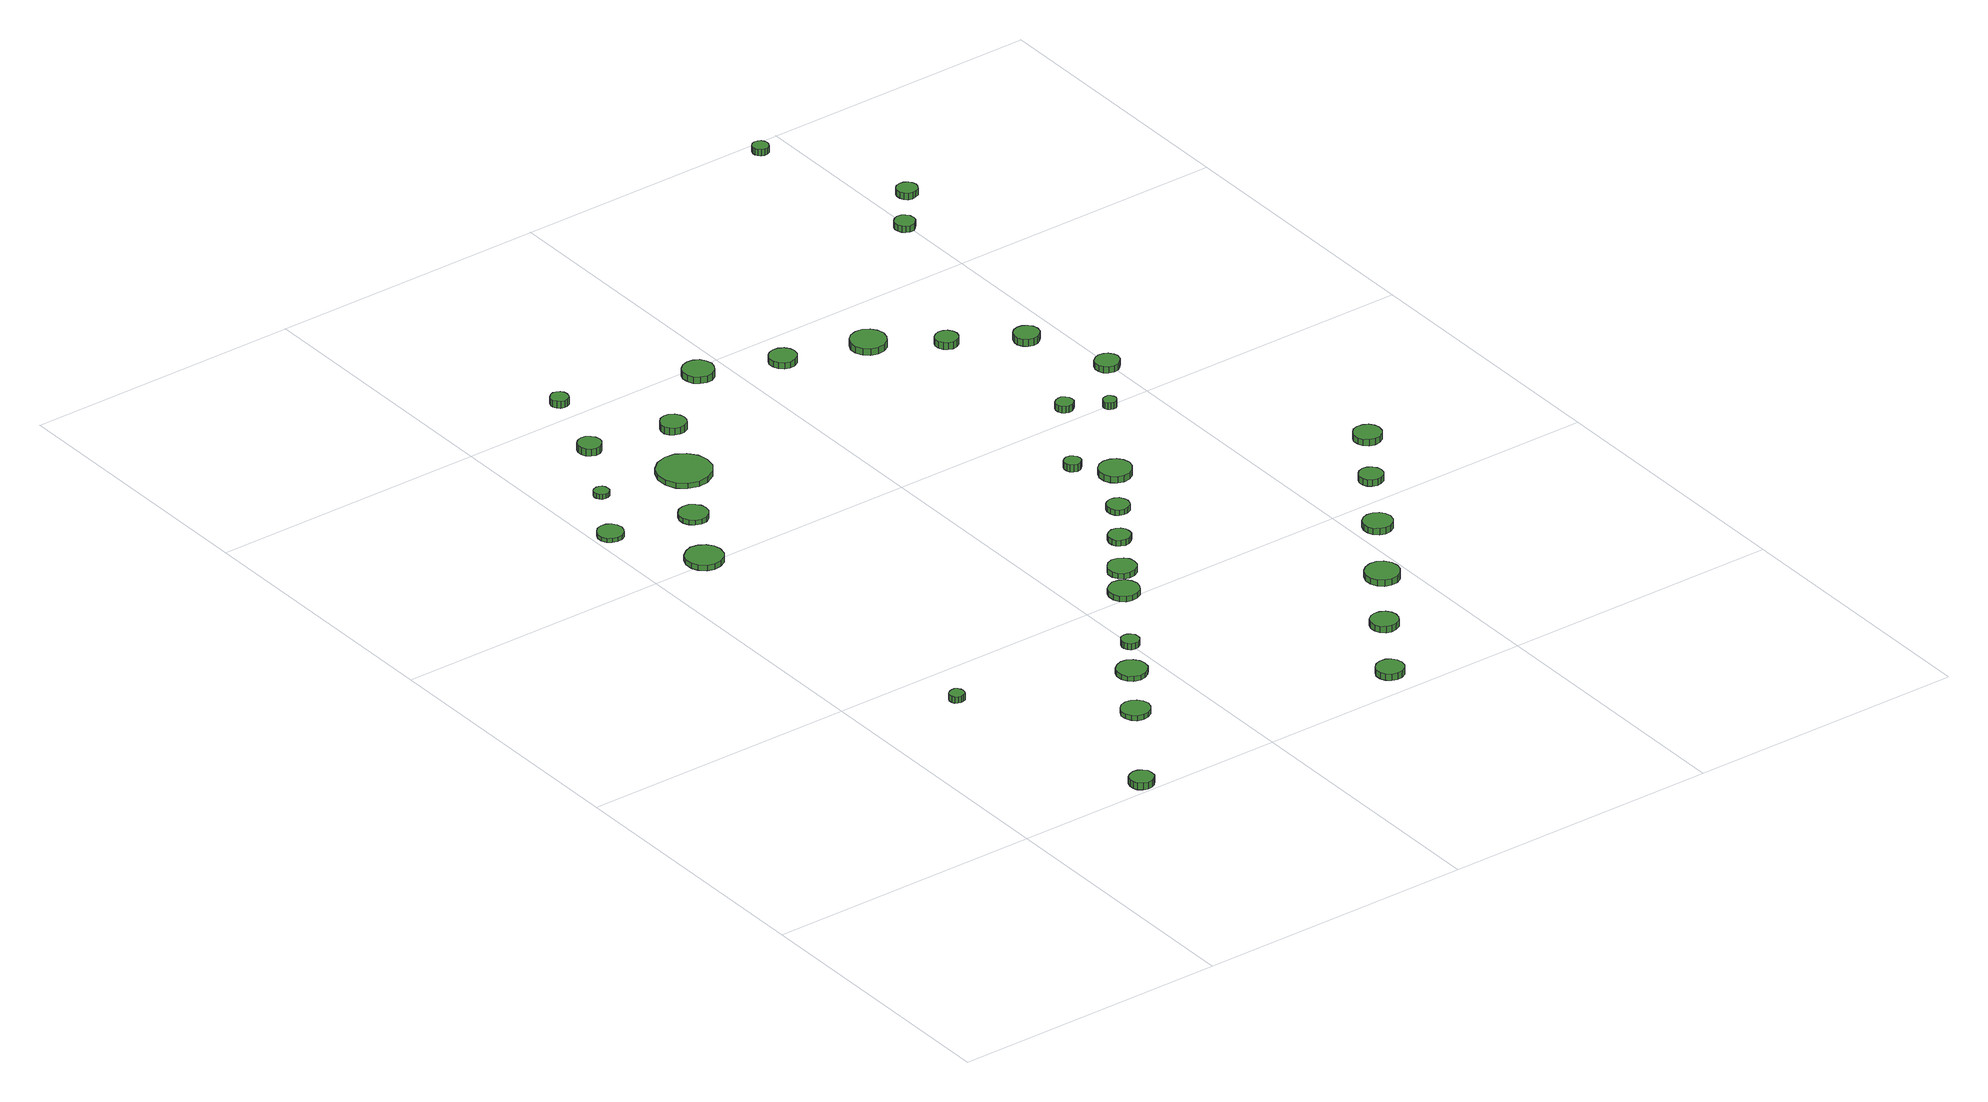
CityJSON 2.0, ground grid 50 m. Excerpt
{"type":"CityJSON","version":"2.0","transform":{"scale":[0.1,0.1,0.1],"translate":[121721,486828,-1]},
"CityObjects":{
"tree1":{"type":"SolitaryVegetationObject","attributes":{"function":"something"},"geometry":[{"type":"MultiSurface","lod":"1","boundaries":[[[0,1,2,3,4,5,6,7,8,9,10,11,12,13,14]],[[15,16,17,18,19,20,21,22,23,24,25,26,27,28,29]],[[0,29,28,1]],[[1,28,27,2]],[[2,27,26,3]],[[3,26,25,4]],[[4,25,24,5]],[[5,24,23,6]],[[6,23,22,7]],[[7,22,21,8]],[[8,21,20,9]],[[9,20,19,10]],[[10,19,18,11]],[[11,18,17,12]],[[12,17,16,13]],[[13,16,15,14]],[[14,15,29,0]]]}]},
"tree2":{"type":"SolitaryVegetationObject","attributes":{"function":"something"},"geometry":[{"type":"MultiSurface","lod":"1","boundaries":[[[30,31,32,33,34,35,36,37,38,39,40,41,42,43,44]],[[45,46,47,48,49,50,51,52,53,54,55,56,57,58,59]],[[30,59,58,31]],[[31,58,57,32]],[[32,57,56,33]],[[33,56,55,34]],[[34,55,54,35]],[[35,54,53,36]],[[36,53,52,37]],[[37,52,51,38]],[[38,51,50,39]],[[39,50,49,40]],[[40,49,48,41]],[[41,48,47,42]],[[42,47,46,43]],[[43,46,45,44]],[[44,45,59,30]]]}]},
"tree3":{"type":"SolitaryVegetationObject","attributes":{"function":"something"},"geometry":[{"type":"MultiSurface","lod":"1","boundaries":[[[60,61,62,63,64,65,66,67,68,69,70,71,72,73,74]],[[75,76,77,78,79,80,81,82,83,84,85,86,87,88,89]],[[60,89,88,61]],[[61,88,87,62]],[[62,87,86,63]],[[63,86,85,64]],[[64,85,84,65]],[[65,84,83,66]],[[66,83,82,67]],[[67,82,81,68]],[[68,81,80,69]],[[69,80,79,70]],[[70,79,78,71]],[[71,78,77,72]],[[72,77,76,73]],[[73,76,75,74]],[[74,75,89,60]]]}]},
"tree4":{"type":"SolitaryVegetationObject","attributes":{"function":"something"},"geometry":[{"type":"MultiSurface","lod":"1","boundaries":[[[90,91,92,93,94,95,96,97,98,99,100,101,102,103,104]],[[105,106,107,108,109,110,111,112,113,114,115,116,117,118,119]],[[90,119,118,91]],[[91,118,117,92]],[[92,117,116,93]],[[93,116,115,94]],[[94,115,114,95]],[[95,114,113,96]],[[96,113,112,97]],[[97,112,111,98]],[[98,111,110,99]],[[99,110,109,100]],[[100,109,108,101]],[[101,108,107,102]],[[102,107,106,103]],[[103,106,105,104]],[[104,105,119,90]]]}]},
"tree5":{"type":"SolitaryVegetationObject","attributes":{"function":"something"},"geometry":[{"type":"MultiSurface","lod":"1","boundaries":[[[120,121,122,123,124,125,126,127,128,129,130,131,132,133,134]],[[135,136,137,138,139,140,141,142,143,144,145,146,147,148,149]],[[120,149,148,121]],[[121,148,147,122]],[[122,147,146,123]],[[123,146,145,124]],[[124,145,144,125]],[[125,144,143,126]],[[126,143,142,127]],[[127,142,141,128]],[[128,141,140,129]],[[129,140,139,130]],[[130,139,138,131]],[[131,138,137,132]],[[132,137,136,133]],[[133,136,135,134]],[[134,135,149,120]]]}]},
"tree6":{"type":"SolitaryVegetationObject","attributes":{"function":"something"},"geometry":[{"type":"MultiSurface","lod":"1","boundaries":[[[150,151,152,153,154,155,156,157,158,159,160,161,162,163,164]],[[165,166,167,168,169,170,171,172,173,174,175,176,177,178,179]],[[150,179,178,151]],[[151,178,177,152]],[[152,177,176,153]],[[153,176,175,154]],[[154,175,174,155]],[[155,174,173,156]],[[156,173,172,157]],[[157,172,171,158]],[[158,171,170,159]],[[159,170,169,160]],[[160,169,168,161]],[[161,168,167,162]],[[162,167,166,163]],[[163,166,165,164]],[[164,165,179,150]]]}]},
"tree7":{"type":"SolitaryVegetationObject","attributes":{"function":"something"},"geometry":[{"type":"MultiSurface","lod":"1","boundaries":[[[180,181,182,183,184,185,186,187,188,189,190,191,192,193,194]],[[195,196,197,198,199,200,201,202,203,204,205,206,207,208,209]],[[180,209,208,181]],[[181,208,207,182]],[[182,207,206,183]],[[183,206,205,184]],[[184,205,204,185]],[[185,204,203,186]],[[186,203,202,187]],[[187,202,201,188]],[[188,201,200,189]],[[189,200,199,190]],[[190,199,198,191]],[[191,198,197,192]],[[192,197,196,193]],[[193,196,195,194]],[[194,195,209,180]]]}]},
"tree8":{"type":"SolitaryVegetationObject","attributes":{"function":"something"},"geometry":[{"type":"MultiSurface","lod":"1","boundaries":[[[210,211,212,213,214,215,216,217,218,219,220,221,222,223,224]],[[225,226,227,228,229,230,231,232,233,234,235,236,237,238,239]],[[210,239,238,211]],[[211,238,237,212]],[[212,237,236,213]],[[213,236,235,214]],[[214,235,234,215]],[[215,234,233,216]],[[216,233,232,217]],[[217,232,231,218]],[[218,231,230,219]],[[219,230,229,220]],[[220,229,228,221]],[[221,228,227,222]],[[222,227,226,223]],[[223,226,225,224]],[[224,225,239,210]]]}]},
"tree9":{"type":"SolitaryVegetationObject","attributes":{"function":"something"},"geometry":[{"type":"MultiSurface","lod":"1","boundaries":[[[240,241,242,243,244,245,246,247,248,249,250,251,252,253,254]],[[255,256,257,258,259,260,261,262,263,264,265,266,267,268,269]],[[240,269,268,241]],[[241,268,267,242]],[[242,267,266,243]],[[243,266,265,244]],[[244,265,264,245]],[[245,264,263,246]],[[246,263,262,247]],[[247,262,261,248]],[[248,261,260,249]],[[249,260,259,250]],[[250,259,258,251]],[[251,258,257,252]],[[252,257,256,253]],[[253,256,255,254]],[[254,255,269,240]]]}]},
"tree10":{"type":"SolitaryVegetationObject","attributes":{"function":"something"},"geometry":[{"type":"MultiSurface","lod":"1","boundaries":[[[270,271,272,273,274,275,276,277,278,279,280,281,282,283,284]],[[285,286,287,288,289,290,291,292,293,294,295,296,297,298,299]],[[270,299,298,271]],[[271,298,297,272]],[[272,297,296,273]],[[273,296,295,274]],[[274,295,294,275]],[[275,294,293,276]],[[276,293,292,277]],[[277,292,291,278]],[[278,291,290,279]],[[279,290,289,280]],[[280,289,288,281]],[[281,288,287,282]],[[282,287,286,283]],[[283,286,285,284]],[[284,285,299,270]]]}]},
"tree11":{"type":"SolitaryVegetationObject","attributes":{"function":"something"},"geometry":[{"type":"MultiSurface","lod":"1","boundaries":[[[300,301,302,303,304,305,306,307,308,309,310,311,312,313,314]],[[315,316,317,318,319,320,321,322,323,324,325,326,327,328,329]],[[300,329,328,301]],[[301,328,327,302]],[[302,327,326,303]],[[303,326,325,304]],[[304,325,324,305]],[[305,324,323,306]],[[306,323,322,307]],[[307,322,321,308]],[[308,321,320,309]],[[309,320,319,310]],[[310,319,318,311]],[[311,318,317,312]],[[312,317,316,313]],[[313,316,315,314]],[[314,315,329,300]]]}]},
"tree12":{"type":"SolitaryVegetationObject","attributes":{"function":"something"},"geometry":[{"type":"MultiSurface","lod":"1","boundaries":[[[330,331,332,333,334,335,336,337,338,339,340,341,342,343,344]],[[345,346,347,348,349,350,351,352,353,354,355,356,357,358,359]],[[330,359,358,331]],[[331,358,357,332]],[[332,357,356,333]],[[333,356,355,334]],[[334,355,354,335]],[[335,354,353,336]],[[336,353,352,337]],[[337,352,351,338]],[[338,351,350,339]],[[339,350,349,340]],[[340,349,348,341]],[[341,348,347,342]],[[342,347,346,343]],[[343,346,345,344]],[[344,345,359,330]]]}]},
"tree13":{"type":"SolitaryVegetationObject","attributes":{"function":"something"},"geometry":[{"type":"MultiSurface","lod":"1","boundaries":[[[360,361,362,363,364,365,366,367,368,369,370,371,372,373,374]],[[375,376,377,378,379,380,381,382,383,384,385,386,387,388,389]],[[360,389,388,361]],[[361,388,387,362]],[[362,387,386,363]],[[363,386,385,364]],[[364,385,384,365]],[[365,384,383,366]],[[366,383,382,367]],[[367,382,381,368]],[[368,381,380,369]],[[369,380,379,370]],[[370,379,378,371]],[[371,378,377,372]],[[372,377,376,373]],[[373,376,375,374]],[[374,375,389,360]]]}]},
"tree14":{"type":"SolitaryVegetationObject","attributes":{"function":"something"},"geometry":[{"type":"MultiSurface","lod":"1","boundaries":[[[390,391,392,393,394,395,396,397,398,399,400,401,402,403,404]],[[405,406,407,408,409,410,411,412,413,414,415,416,417,418,419]],[[390,419,418,391]],[[391,418,417,392]],[[392,417,416,393]],[[393,416,415,394]],[[394,415,414,395]],[[395,414,413,396]],[[396,413,412,397]],[[397,412,411,398]],[[398,411,410,399]],[[399,410,409,400]],[[400,409,408,401]],[[401,408,407,402]],[[402,407,406,403]],[[403,406,405,404]],[[404,405,419,390]]]}]},
"tree15":{"type":"SolitaryVegetationObject","attributes":{"function":"something"},"geometry":[{"type":"MultiSurface","lod":"1","boundaries":[[[420,421,422,423,424,425,426,427,428,429,430,431,432,433,434]],[[435,436,437,438,439,440,441,442,443,444,445,446,447,448,449]],[[420,449,448,421]],[[421,448,447,422]],[[422,447,446,423]],[[423,446,445,424]],[[424,445,444,425]],[[425,444,443,426]],[[426,443,442,427]],[[427,442,441,428]],[[428,441,440,429]],[[429,440,439,430]],[[430,439,438,431]],[[431,438,437,432]],[[432,437,436,433]],[[433,436,435,434]],[[434,435,449,420]]]}]},
"tree16":{"type":"SolitaryVegetationObject","attributes":{"function":"something"},"geometry":[{"type":"MultiSurface","lod":"1","boundaries":[[[450,451,452,453,454,455,456,457,458,459,460,461,462,463,464]],[[465,466,467,468,469,470,471,472,473,474,475,476,477,478,479]],[[450,479,478,451]],[[451,478,477,452]],[[452,477,476,453]],[[453,476,475,454]],[[454,475,474,455]],[[455,474,473,456]],[[456,473,472,457]],[[457,472,471,458]],[[458,471,470,459]],[[459,470,469,460]],[[460,469,468,461]],[[461,468,467,462]],[[462,467,466,463]],[[463,466,465,464]],[[464,465,479,450]]]}]},
"tree17":{"type":"SolitaryVegetationObject","attributes":{"function":"something"},"geometry":[{"type":"MultiSurface","lod":"1","boundaries":[[[480,481,482,483,484,485,486,487,488,489,490,491,492,493,494]],[[495,496,497,498,499,500,501,502,503,504,505,506,507,508,509]],[[480,509,508,481]],[[481,508,507,482]],[[482,507,506,483]],[[483,506,505,484]],[[484,505,504,485]],[[485,504,503,486]],[[486,503,502,487]],[[487,502,501,488]],[[488,501,500,489]],[[489,500,499,490]],[[490,499,498,491]],[[491,498,497,492]],[[492,497,496,493]],[[493,496,495,494]],[[494,495,509,480]]]}]},
"tree18":{"type":"SolitaryVegetationObject","attributes":{"function":"something"},"geometry":[{"type":"MultiSurface","lod":"1","boundaries":[[[510,511,512,513,514,515,516,517,518,519,520,521,522,523,524]],[[525,526,527,528,529,530,531,532,533,534,535,536,537,538,539]],[[510,539,538,511]],[[511,538,537,512]],[[512,537,536,513]],[[513,536,535,514]],[[514,535,534,515]],[[515,534,533,516]],[[516,533,532,517]],[[517,532,531,518]],[[518,531,530,519]],[[519,530,529,520]],[[520,529,528,521]],[[521,528,527,522]],[[522,527,526,523]],[[523,526,525,524]],[[524,525,539,510]]]}]},
"tree19":{"type":"SolitaryVegetationObject","attributes":{"function":"something"},"geometry":[{"type":"MultiSurface","lod":"1","boundaries":[[[540,541,542,543,544,545,546,547,548,549,550,551,552,553,554]],[[555,556,557,558,559,560,561,562,563,564,565,566,567,568,569]],[[540,569,568,541]],[[541,568,567,542]],[[542,567,566,543]],[[543,566,565,544]],[[544,565,564,545]],[[545,564,563,546]],[[546,563,562,547]],[[547,562,561,548]],[[548,561,560,549]],[[549,560,559,550]],[[550,559,558,551]],[[551,558,557,552]],[[552,557,556,553]],[[553,556,555,554]],[[554,555,569,540]]]}]},
"tree20":{"type":"SolitaryVegetationObject","attributes":{"function":"something"},"geometry":[{"type":"MultiSurface","lod":"1","boundaries":[[[570,571,572,573,574,575,576,577,578,579,580,581,582,583,584]],[[585,586,587,588,589,590,591,592,593,594,595,596,597,598,599]],[[570,599,598,571]],[[571,598,597,572]],[[572,597,596,573]],[[573,596,595,574]],[[574,595,594,575]],[[575,594,593,576]],[[576,593,592,577]],[[577,592,591,578]],[[578,591,590,579]],[[579,590,589,580]],[[580,589,588,581]],[[581,588,587,582]],[[582,587,586,583]],[[583,586,585,584]],[[584,585,599,570]]]}]},
"tree21":{"type":"SolitaryVegetationObject","attributes":{"function":"something"},"geometry":[{"type":"MultiSurface","lod":"1","boundaries":[[[600,601,602,603,604,605,606,607,608,609,610,611,612,613,614]],[[615,616,617,618,619,620,621,622,623,624,625,626,627,628,629]],[[600,629,628,601]],[[601,628,627,602]],[[602,627,626,603]],[[603,626,625,604]],[[604,625,624,605]],[[605,624,623,606]],[[606,623,622,607]],[[607,622,621,608]],[[608,621,620,609]],[[609,620,619,610]],[[610,619,618,611]],[[611,618,617,612]],[[612,617,616,613]],[[613,616,615,614]],[[614,615,629,600]]]}]},
"tree22":{"type":"SolitaryVegetationObject","attributes":{"function":"something"},"geometry":[{"type":"MultiSurface","lod":"1","boundaries":[[[630,631,632,633,634,635,636,637,638,639,640,641,642,643,644]],[[645,646,647,648,649,650,651,652,653,654,655,656,657,658,659]],[[630,659,658,631]],[[631,658,657,632]],[[632,657,656,633]],[[633,656,655,634]],[[634,655,654,635]],[[635,654,653,636]],[[636,653,652,637]],[[637,652,651,638]],[[638,651,650,639]],[[639,650,649,640]],[[640,649,648,641]],[[641,648,647,642]],[[642,647,646,643]],[[643,646,645,644]],[[644,645,659,630]]]}]},
"tree23":{"type":"SolitaryVegetationObject","attributes":{"function":"something"},"geometry":[{"type":"MultiSurface","lod":"1","boundaries":[[[660,661,662,663,664,665,666,667,668,669,670,671,672,673,674]],[[675,676,677,678,679,680,681,682,683,684,685,686,687,688,689]],[[660,689,688,661]],[[661,688,687,662]],[[662,687,686,663]],[[663,686,685,664]],[[664,685,684,665]],[[665,684,683,666]],[[666,683,682,667]],[[667,682,681,668]],[[668,681,680,669]],[[669,680,679,670]],[[670,679,678,671]],[[671,678,677,672]],[[672,677,676,673]],[[673,676,675,674]],[[674,675,689,660]]]}]},
"tree24":{"type":"SolitaryVegetationObject","attributes":{"function":"something"},"geometry":[{"type":"MultiSurface","lod":"1","boundaries":[[[690,691,692,693,694,695,696,697,698,699,700,701,702,703,704]],[[705,706,707,708,709,710,711,712,713,714,715,716,717,718,719]],[[690,719,718,691]],[[691,718,717,692]],[[692,717,716,693]],[[693,716,715,694]],[[694,715,714,695]],[[695,714,713,696]],[[696,713,712,697]],[[697,712,711,698]],[[698,711,710,699]],[[699,710,709,700]],[[700,709,708,701]],[[701,708,707,702]],[[702,707,706,703]],[[703,706,705,704]],[[704,705,719,690]]]}]},
"tree25":{"type":"SolitaryVegetationObject","attributes":{"function":"something"},"geometry":[{"type":"MultiSurface","lod":"1","boundaries":[[[720,721,722,723,724,725,726,727,728,729,730,731,732,733,734]],[[735,736,737,738,739,740,741,742,743,744,745,746,747,748,749]],[[720,749,748,721]],[[721,748,747,722]],[[722,747,746,723]],[[723,746,745,724]],[[724,745,744,725]],[[725,744,743,726]],[[726,743,742,727]],[[727,742,741,728]],[[728,741,740,729]],[[729,740,739,730]],[[730,739,738,731]],[[731,738,737,732]],[[732,737,736,733]],[[733,736,735,734]],[[734,735,749,720]]]}]},
"tree26":{"type":"SolitaryVegetationObject","attributes":{"function":"something"},"geometry":[{"type":"MultiSurface","lod":"1","boundaries":[[[750,751,752,753,754,755,756,757,758,759,760,761,762,763,764]],[[765,766,767,768,769,770,771,772,773,774,775,776,777,778,779]],[[750,779,778,751]],[[751,778,777,752]],[[752,777,776,753]],[[753,776,775,754]],[[754,775,774,755]],[[755,774,773,756]],[[756,773,772,757]],[[757,772,771,758]],[[758,771,770,759]],[[759,770,769,760]],[[760,769,768,761]],[[761,768,767,762]],[[762,767,766,763]],[[763,766,765,764]],[[764,765,779,750]]]}]},
"tree27":{"type":"SolitaryVegetationObject","attributes":{"function":"something"},"geometry":[{"type":"MultiSurface","lod":"1","boundaries":[[[780,781,782,783,784,785,786,787,788,789,790,791,792,793,794]],[[795,796,797,798,799,800,801,802,803,804,805,806,807,808,809]],[[780,809,808,781]],[[781,808,807,782]],[[782,807,806,783]],[[783,806,805,784]],[[784,805,804,785]],[[785,804,803,786]],[[786,803,802,787]],[[787,802,801,788]],[[788,801,800,789]],[[789,800,799,790]],[[790,799,798,791]],[[791,798,797,792]],[[792,797,796,793]],[[793,796,795,794]],[[794,795,809,780]]]}]},
"tree28":{"type":"SolitaryVegetationObject","attributes":{"function":"something"},"geometry":[{"type":"MultiSurface","lod":"1","boundaries":[[[810,811,812,813,814,815,816,817,818,819,820,821,822,823,824]],[[825,826,827,828,829,830,831,832,833,834,835,836,837,838,839]],[[810,839,838,811]],[[811,838,837,812]],[[812,837,836,813]],[[813,836,835,814]],[[814,835,834,815]],[[815,834,833,816]],[[816,833,832,817]],[[817,832,831,818]],[[818,831,830,819]],[[819,830,829,820]],[[820,829,828,821]],[[821,828,827,822]],[[822,827,826,823]],[[823,826,825,824]],[[824,825,839,810]]]}]},
"tree29":{"type":"SolitaryVegetationObject","attributes":{"function":"something"},"geometry":[{"type":"MultiSurface","lod":"1","boundaries":[[[840,841,842,843,844,845,846,847,848,849,850,851,852,853,854]],[[855,856,857,858,859,860,861,862,863,864,865,866,867,868,869]],[[840,869,868,841]],[[841,868,867,842]],[[842,867,866,843]],[[843,866,865,844]],[[844,865,864,845]],[[845,864,863,846]],[[846,863,862,847]],[[847,862,861,848]],[[848,861,860,849]],[[849,860,859,850]],[[850,859,858,851]],[[851,858,857,852]],[[852,857,856,853]],[[853,856,855,854]],[[854,855,869,840]]]}]},
"tree30":{"type":"SolitaryVegetationObject","attributes":{"function":"something"},"geometry":[{"type":"MultiSurface","lod":"1","boundaries":[[[870,871,872,873,874,875,876,877,878,879,880,881,882,883,884]],[[885,886,887,888,889,890,891,892,893,894,895,896,897,898,899]],[[870,899,898,871]],[[871,898,897,872]],[[872,897,896,873]],[[873,896,895,874]],[[874,895,894,875]],[[875,894,893,876]],[[876,893,892,877]],[[877,892,891,878]],[[878,891,890,879]],[[879,890,889,880]],[[880,889,888,881]],[[881,888,887,882]],[[882,887,886,883]],[[883,886,885,884]],[[884,885,899,870]]]}]},
"tree31":{"type":"SolitaryVegetationObject","attributes":{"function":"something"},"geometry":[{"type":"MultiSurface","lod":"1","boundaries":[[[900,901,902,903,904,905,906,907,908,909,910,911,912,913,914]],[[915,916,917,918,919,920,921,922,923,924,925,926,927,928,929]],[[900,929,928,901]],[[901,928,927,902]],[[902,927,926,903]],[[903,926,925,904]],[[904,925,924,905]],[[905,924,923,906]],[[906,923,922,907]],[[907,922,921,908]],[[908,921,920,909]],[[909,920,919,910]],[[910,919,918,911]],[[911,918,917,912]],[[912,917,916,913]],[[913,916,915,914]],[[914,915,929,900]]]}]},
"tree32":{"type":"SolitaryVegetationObject","attributes":{"function":"something"},"geometry":[{"type":"MultiSurface","lod":"1","boundaries":[[[930,931,932,933,934,935,936,937,938,939,940,941,942,943,944]],[[945,946,947,948,949,950,951,952,953,954,955,956,957,958,959]],[[930,959,958,931]],[[931,958,957,932]],[[932,957,956,933]],[[933,956,955,934]],[[934,955,954,935]],[[935,954,953,936]],[[936,953,952,937]],[[937,952,951,938]],[[938,951,950,939]],[[939,950,949,940]],[[940,949,948,941]],[[941,948,947,942]],[[942,947,946,943]],[[943,946,945,944]],[[944,945,959,930]]]}]},
"tree33":{"type":"SolitaryVegetationObject","attributes":{"function":"something"},"geometry":[{"type":"MultiSurface","lod":"1","boundaries":[[[960,961,962,963,964,965,966,967,968,969,970,971,972,973,974]],[[975,976,977,978,979,980,981,982,983,984,985,986,987,988,989]],[[960,989,988,961]],[[961,988,987,962]],[[962,987,986,963]],[[963,986,985,964]],[[964,985,984,965]],[[965,984,983,966]],[[966,983,982,967]],[[967,982,981,968]],[[968,981,980,969]],[[969,980,979,970]],[[970,979,978,971]],[[971,978,977,972]],[[972,977,976,973]],[[973,976,975,974]],[[974,975,989,960]]]}]},
"tree34":{"type":"SolitaryVegetationObject","attributes":{"function":"something"},"geometry":[{"type":"MultiSurface","lod":"1","boundaries":[[[990,991,992,993,994,995,996,997,998,999,1000,1001,1002,1003,1004]],[[1005,1006,1007,1008,1009,1010,1011,1012,1013,1014,1015,1016,1017,1018,1019]],[[990,1019,1018,991]],[[991,1018,1017,992]],[[992,1017,1016,993]],[[993,1016,1015,994]],[[994,1015,1014,995]],[[995,1014,1013,996]],[[996,1013,1012,997]],[[997,1012,1011,998]],[[998,1011,1010,999]],[[999,1010,1009,1000]],[[1000,1009,1008,1001]],[[1001,1008,1007,1002]],[[1002,1007,1006,1003]],[[1003,1006,1005,1004]],[[1004,1005,1019,990]]]}]},
"tree35":{"type":"SolitaryVegetationObject","attributes":{"function":"something"},"geometry":[{"type":"MultiSurface","lod":"1","boundaries":[[[1020,1021,1022,1023,1024,1025,1026,1027,1028,1029,1030,1031,1032,1033,1034]],[[1035,1036,1037,1038,1039,1040,1041,1042,1043,1044,1045,1046,1047,1048,1049]],[[1020,1049,1048,1021]],[[1021,1048,1047,1022]],[[1022,1047,1046,1023]],[[1023,1046,1045,1024]],[[1024,1045,1044,1025]],[[1025,1044,1043,1026]],[[1026,1043,1042,1027]],[[1027,1042,1041,1028]],[[1028,1041,1040,1029]],[[1029,1040,1039,1030]],[[1030,1039,1038,1031]],[[1031,1038,1037,1032]],[[1032,1037,1036,1033]],[[1033,1036,1035,1034]],[[1034,1035,1049,1020]]]}]},
"tree36":{"type":"SolitaryVegetationObject","attributes":{"function":"something"},"geometry":[{"type":"MultiSurface","lod":"1","boundaries":[[[1050,1051,1052,1053,1054,1055,1056,1057,1058,1059,1060,1061,1062,1063,1064]],[[1065,1066,1067,1068,1069,1070,1071,1072,1073,1074,1075,1076,1077,1078,1079]],[[1050,1079,1078,1051]],[[1051,1078,1077,1052]],[[1052,1077,1076,1053]],[[1053,1076,1075,1054]],[[1054,1075,1074,1055]],[[1055,1074,1073,1056]],[[1056,1073,1072,1057]],[[1057,1072,1071,1058]],[[1058,1071,1070,1059]],[[1059,1070,1069,1060]],[[1060,1069,1068,1061]],[[1061,1068,1067,1062]],[[1062,1067,1066,1063]],[[1063,1066,1065,1064]],[[1064,1065,1079,1050]]]}]}
},
"vertices":[
[271,22,21],[270,31,21],[264,38,21],[257,42,21],[248,43,21],[240,40,21],[233,35,21],[230,26,21],[230,18,21],[233,10,21],[240,4,21],[248,1,21],[257,2,21],[264,6,21],[270,13,21],[270,13,8],[264,6,8],[257,2,8],[248,1,8],[240,4,8],[233,10,8],[230,18,8],[230,26,8],[233,35,8],[240,40,8],[248,43,8],[257,42,8],[264,38,8],[270,31,8],[271,22,8],
[182,412,21],[181,417,21],[178,422,21],[173,425,21],[168,425,21],[163,423,21],[158,420,21],[156,415,21],[156,409,21],[158,404,21],[163,401,21],[168,399,21],[173,400,21],[178,402,21],[181,407,21],[181,407,9],[178,402,9],[173,400,9],[168,399,9],[163,401,9],[158,404,9],[156,409,9],[156,415,9],[158,420,9],[163,423,9],[168,425,9],[173,425,9],[178,422,9],[181,417,9],[182,412,9],
[53,1163,15],[51,1172,15],[46,1180,15],[38,1185,15],[28,1186,15],[19,1183,15],[12,1176,15],[8,1168,15],[8,1158,15],[12,1149,15],[19,1143,15],[28,1140,15],[38,1141,15],[46,1146,15],[51,1154,15],[51,1154,7],[46,1146,7],[38,1141,7],[28,1140,7],[19,1143,7],[12,1149,7],[8,1158,7],[8,1168,7],[12,1176,7],[19,1183,7],[28,1186,7],[38,1185,7],[46,1180,7],[51,1172,7],[53,1163,7],
[138,1009,17],[135,1022,17],[127,1033,17],[115,1040,17],[102,1042,17],[89,1037,17],[78,1028,17],[73,1016,17],[73,1002,17],[78,990,17],[89,980,17],[102,976,17],[115,978,17],[127,984,17],[135,995,17],[135,995,7],[127,984,7],[115,978,7],[102,976,7],[89,980,7],[78,990,7],[73,1002,7],[73,1016,7],[78,1028,7],[89,1037,7],[102,1042,7],[115,1040,7],[127,1033,7],[135,1022,7],[138,1009,7],
[404,207,15],[401,217,15],[395,226,15],[386,231,15],[376,232,15],[365,229,15],[358,222,15],[353,212,15],[353,202,15],[358,192,15],[365,185,15],[376,182,15],[386,183,15],[395,188,15],[401,197,15],[401,197,6],[395,188,6],[386,183,6],[376,182,6],[365,185,6],[358,192,6],[353,202,6],[353,212,6],[358,222,6],[365,229,6],[376,232,6],[386,231,6],[395,226,6],[401,217,6],[404,207,6],
[109,1274,15],[108,1279,15],[105,1284,15],[100,1286,15],[95,1287,15],[89,1285,15],[85,1282,15],[83,1277,15],[83,1271,15],[85,1266,15],[89,1262,15],[95,1261,15],[100,1261,15],[105,1264,15],[108,1268,15],[108,1268,6],[105,1264,6],[100,1261,6],[95,1261,6],[89,1262,6],[85,1266,6],[83,1271,6],[83,1277,6],[85,1282,6],[89,1285,6],[95,1287,6],[100,1286,6],[105,1284,6],[108,1279,6],[109,1274,6],
[199,1129,15],[197,1139,15],[191,1147,15],[182,1153,15],[171,1154,15],[161,1151,15],[153,1143,15],[149,1134,15],[149,1123,15],[153,1114,15],[161,1107,15],[171,1103,15],[182,1104,15],[191,1110,15],[197,1118,15],[197,1118,6],[191,1110,6],[182,1104,6],[171,1103,6],[161,1107,6],[153,1114,6],[149,1123,6],[149,1134,6],[153,1143,6],[161,1151,6],[171,1154,6],[182,1153,6],[191,1147,6],[197,1139,6],[199,1129,6],
[475,310,15],[473,321,15],[466,330,15],[457,336,15],[446,337,15],[435,333,15],[427,326,15],[422,316,15],[422,304,15],[427,294,15],[435,287,15],[446,283,15],[457,285,15],[466,290,15],[473,299,15],[473,299,6],[466,290,6],[457,285,6],[446,283,6],[435,287,6],[427,294,6],[422,304,6],[422,316,6],[427,326,6],[435,333,6],[446,337,6],[457,336,6],[466,330,6],[473,321,6],[475,310,6],
[187,1399,19],[185,1407,19],[180,1414,19],[173,1419,19],[164,1420,19],[156,1417,19],[149,1411,19],[146,1403,19],[146,1395,19],[149,1387,19],[156,1381,19],[164,1378,19],[173,1379,19],[180,1384,19],[185,1391,19],[185,1391,6],[180,1384,6],[173,1379,6],[164,1378,6],[156,1381,6],[149,1387,6],[146,1395,6],[146,1403,6],[149,1411,6],[156,1417,6],[164,1420,6],[173,1419,6],[180,1414,6],[185,1407,6],[187,1399,6],
[515,382,17],[514,388,17],[510,394,17],[504,397,17],[498,398,17],[491,396,17],[487,391,17],[484,385,17],[484,379,17],[487,373,17],[491,368,17],[498,366,17],[504,367,17],[510,370,17],[514,376,17],[514,376,6],[510,370,6],[504,367,6],[498,366,6],[491,368,6],[487,373,6],[484,379,6],[484,385,6],[487,391,6],[491,396,6],[498,398,6],[504,397,6],[510,394,6],[514,388,6],[515,382,6],
[291,1246,16],[287,1265,16],[275,1281,16],[258,1291,16],[239,1293,16],[220,1287,16],[205,1274,16],[197,1256,16],[197,1236,16],[205,1218,16],[220,1205,16],[239,1199,16],[258,1201,16],[275,1211,16],[287,1227,16],[287,1227,6],[275,1211,6],[258,1201,6],[239,1199,6],[220,1205,6],[205,1218,6],[197,1236,6],[197,1256,6],[205,1274,6],[220,1287,6],[239,1293,6],[258,1291,6],[275,1281,6],[287,1265,6],[291,1246,6],
[227,1540,22],[226,1546,22],[222,1552,22],[216,1555,22],[210,1556,22],[204,1554,22],[199,1549,22],[196,1543,22],[196,1537,22],[199,1531,22],[204,1526,22],[210,1524,22],[216,1525,22],[222,1528,22],[226,1534,22],[226,1534,9],[222,1528,9],[216,1525,9],[210,1524,9],[204,1526,9],[199,1531,9],[196,1537,9],[196,1543,9],[199,1549,9],[204,1554,9],[210,1556,9],[216,1555,9],[222,1552,9],[226,1546,9],[227,1540,9],
[337,1369,20],[335,1378,20],[330,1386,20],[321,1391,20],[312,1392,20],[303,1389,20],[296,1382,20],[292,1374,20],[292,1364,20],[296,1356,20],[303,1350,20],[312,1347,20],[321,1348,20],[330,1352,20],[335,1360,20],[335,1360,7],[330,1352,7],[321,1348,7],[312,1347,7],[303,1350,7],[296,1356,7],[292,1364,7],[292,1374,7],[296,1382,7],[303,1389,7],[312,1392,7],[321,1391,7],[330,1386,7],[335,1378,7],[337,1369,7],
[615,516,16],[612,527,16],[606,536,16],[596,541,16],[585,543,16],[575,539,16],[566,532,16],[562,522,16],[562,510,16],[566,500,16],[575,493,16],[585,490,16],[596,491,16],[606,496,16],[612,505,16],[612,505,6],[606,496,6],[596,491,6],[585,490,6],[575,493,6],[566,500,6],[562,510,6],[562,522,6],[566,532,6],[575,539,6],[585,543,6],[596,541,6],[606,536,6],[612,527,6],[615,516,6],
[805,54,20],[803,64,20],[797,72,20],[789,77,20],[779,78,20],[769,75,20],[761,68,20],[757,59,20],[757,49,20],[761,40,20],[769,33,20],[779,30,20],[789,31,20],[797,36,20],[803,44,20],[803,44,8],[797,36,8],[789,31,8],[779,30,8],[769,33,8],[761,40,8],[757,49,8],[757,59,8],[761,68,8],[769,75,8],[779,78,8],[789,77,8],[797,72,8],[803,64,8],[805,54,8],
[653,574,16],[651,584,16],[645,592,16],[636,597,16],[625,599,16],[615,595,16],[608,588,16],[603,579,16],[603,568,16],[608,559,16],[615,552,16],[625,549,16],[636,550,16],[645,555,16],[651,563,16],[651,563,6],[645,555,6],[636,550,6],[625,549,6],[615,552,6],[608,559,6],[603,568,6],[603,579,6],[608,588,6],[615,595,6],[625,599,6],[636,597,6],[645,592,6],[651,584,6],[653,574,6],
[702,653,17],[701,661,17],[696,668,17],[689,672,17],[681,673,17],[673,670,17],[667,665,17],[664,657,17],[664,649,17],[667,642,17],[673,637,17],[681,634,17],[689,635,17],[696,639,17],[701,645,17],[701,645,6],[696,639,6],[689,635,6],[681,634,6],[673,637,6],[667,642,6],[664,649,6],[664,657,6],[667,665,6],[673,670,6],[681,673,6],[689,672,6],[696,668,6],[701,661,6],[702,653,6],
[475,1478,19],[472,1489,19],[466,1499,19],[456,1504,19],[445,1505,19],[434,1502,19],[425,1494,19],[421,1484,19],[421,1473,19],[425,1462,19],[434,1455,19],[445,1451,19],[456,1452,19],[466,1458,19],[472,1467,19],[472,1467,6],[466,1458,6],[456,1452,6],[445,1451,6],[434,1455,6],[425,1462,6],[421,1473,6],[421,1484,6],[425,1494,6],[434,1502,6],[445,1505,6],[456,1504,6],[466,1499,6],[472,1489,6],[475,1478,6],
[889,180,19],[887,190,19],[881,198,19],[872,203,19],[862,204,19],[853,201,19],[845,195,19],[841,185,19],[841,175,19],[845,166,19],[853,159,19],[862,156,19],[872,157,19],[881,162,19],[887,171,19],[887,171,7],[881,162,7],[872,157,7],[862,156,7],[853,159,7],[845,166,7],[841,175,7],[841,185,7],[845,195,7],[853,201,7],[862,204,7],[872,203,7],[881,198,7],[887,190,7],[889,180,7],
[759,732,16],[757,740,16],[753,747,16],[745,751,16],[737,752,16],[729,749,16],[723,744,16],[720,736,16],[720,728,16],[723,720,16],[729,715,16],[737,712,16],[745,713,16],[753,717,16],[757,724,16],[757,724,6],[753,717,6],[745,713,6],[737,712,6],[729,715,6],[723,720,6],[720,728,6],[720,736,6],[723,744,6],[729,749,6],[737,752,6],[745,751,6],[753,747,6],[757,740,6],[759,732,6],
[608,1431,17],[606,1440,17],[600,1448,17],[591,1453,17],[581,1454,17],[572,1451,17],[565,1445,17],[561,1436,17],[561,1426,17],[565,1417,17],[572,1410,17],[581,1407,17],[591,1408,17],[600,1413,17],[606,1421,17],[606,1421,5],[600,1413,5],[591,1408,5],[581,1407,5],[572,1410,5],[565,1417,5],[561,1426,5],[561,1436,5],[565,1445,5],[572,1451,5],[581,1454,5],[591,1453,5],[600,1448,5],[606,1440,5],[608,1431,5],
[774,881,19],[773,887,19],[769,892,19],[764,895,19],[758,896,19],[752,894,19],[747,890,19],[745,884,19],[745,878,19],[747,872,19],[752,868,19],[758,866,19],[764,867,19],[769,870,19],[773,875,19],[773,875,6],[769,870,6],[764,867,6],[758,866,6],[752,868,6],[747,872,6],[745,878,6],[745,884,6],[747,890,6],[752,894,6],[758,896,6],[764,895,6],[769,892,6],[773,887,6],[774,881,6],
[982,301,20],[980,313,20],[972,324,20],[962,330,20],[949,331,20],[937,327,20],[928,319,20],[923,307,20],[923,295,20],[928,283,20],[937,275,20],[949,271,20],[962,272,20],[972,279,20],[980,289,20],[980,289,8],[972,279,8],[962,272,8],[949,271,8],[937,275,8],[928,283,8],[923,295,8],[923,307,8],[928,319,8],[937,327,8],[949,331,8],[962,330,8],[972,324,8],[980,313,8],[982,301,8],
[832,824,17],[829,836,17],[822,845,17],[812,851,17],[800,852,17],[789,849,17],[780,841,17],[775,830,17],[775,818,17],[780,807,17],[789,799,17],[800,795,17],[812,797,17],[822,803,17],[829,812,17],[829,812,5],[822,803,5],[812,797,5],[800,795,5],[789,799,5],[780,807,5],[775,818,5],[775,830,5],[780,841,5],[789,849,5],[800,852,5],[812,851,5],[822,845,5],[829,836,5],[832,824,5],
[755,1385,19],[752,1398,19],[745,1408,19],[734,1415,19],[721,1416,19],[708,1412,19],[699,1404,19],[693,1392,19],[693,1379,19],[699,1367,19],[708,1358,19],[721,1354,19],[734,1356,19],[745,1362,19],[752,1373,19],[752,1373,6],[745,1362,6],[734,1356,6],[721,1354,6],[708,1358,6],[699,1367,6],[693,1379,6],[693,1392,6],[699,1404,6],[708,1412,6],[721,1416,6],[734,1415,6],[745,1408,6],[752,1398,6],[755,1385,6],
[872,1032,22],[871,1038,22],[867,1043,22],[861,1047,22],[855,1047,22],[849,1045,22],[844,1041,22],[841,1035,22],[841,1028,22],[844,1022,22],[849,1018,22],[855,1016,22],[861,1017,22],[867,1020,22],[871,1025,22],[871,1025,10],[867,1020,10],[861,1017,10],[855,1016,10],[849,1018,10],[844,1022,10],[841,1028,10],[841,1035,10],[844,1041,10],[849,1045,10],[855,1047,10],[861,1047,10],[867,1043,10],[871,1038,10],[872,1032,10],
[1067,431,20],[1064,441,20],[1058,450,20],[1049,455,20],[1038,456,20],[1028,453,20],[1020,446,20],[1016,436,20],[1016,425,20],[1020,416,20],[1028,409,20],[1038,405,20],[1049,406,20],[1058,412,20],[1064,420,20],[1064,420,8],[1058,412,8],[1049,406,8],[1038,405,8],[1028,409,8],[1020,416,8],[1016,425,8],[1016,436,8],[1020,446,8],[1028,453,8],[1038,456,8],[1049,455,8],[1058,450,8],[1064,441,8],[1067,431,8],
[933,994,21],[932,999,21],[929,1003,21],[925,1006,21],[920,1006,21],[915,1005,21],[911,1001,21],[909,997,21],[909,992,21],[911,987,21],[915,984,21],[920,983,21],[925,983,21],[929,986,21],[932,990,21],[932,990,9],[929,986,9],[925,983,9],[920,983,9],[915,984,9],[911,987,9],[909,992,9],[909,997,9],[911,1001,9],[915,1005,9],[920,1006,9],[925,1006,9],[929,1003,9],[932,999,9],[933,994,9],
[847,1310,22],[845,1318,22],[840,1325,22],[833,1329,22],[825,1330,22],[817,1327,22],[811,1322,22],[807,1314,22],[807,1306,22],[811,1298,22],[817,1293,22],[825,1290,22],[833,1291,22],[840,1295,22],[845,1302,22],[845,1302,9],[840,1295,9],[833,1291,9],[825,1290,9],[817,1293,9],[811,1298,9],[807,1306,9],[807,1314,9],[811,1322,9],[817,1327,9],[825,1330,9],[833,1329,9],[840,1325,9],[845,1318,9],[847,1310,9],
[1142,555,20],[1140,563,20],[1135,570,20],[1127,575,20],[1119,576,20],[1110,573,20],[1104,567,20],[1100,559,20],[1100,550,20],[1104,542,20],[1110,537,20],[1119,534,20],[1127,535,20],[1135,539,20],[1140,546,20],[1140,546,8],[1135,539,8],[1127,535,8],[1119,534,8],[1110,537,8],[1104,542,8],[1100,550,8],[1100,559,8],[1104,567,8],[1110,573,8],[1119,576,8],[1127,575,8],[1135,570,8],[1140,563,8],[1142,555,8],
[954,1233,29],[952,1242,29],[946,1249,29],[938,1254,29],[929,1255,29],[920,1252,29],[913,1246,29],[909,1237,29],[909,1228,29],[913,1219,29],[920,1213,29],[929,1210,29],[938,1211,29],[946,1216,29],[952,1223,29],[952,1223,16],[946,1216,16],[938,1211,16],[929,1210,16],[920,1213,16],[913,1219,16],[909,1228,16],[909,1237,16],[913,1246,16],[920,1252,16],[929,1255,16],[938,1254,16],[946,1249,16],[952,1242,16],[954,1233,16],
[1009,1089,26],[1007,1097,26],[1001,1105,26],[994,1109,26],[985,1110,26],[976,1107,26],[969,1101,26],[966,1093,26],[966,1084,26],[969,1076,26],[976,1070,26],[985,1067,26],[994,1068,26],[1001,1073,26],[1007,1080,26],[1007,1080,14],[1001,1073,14],[994,1068,14],[985,1067,14],[976,1070,14],[969,1076,14],[966,1084,14],[966,1093,14],[969,1101,14],[976,1107,14],[985,1110,14],[994,1109,14],[1001,1105,14],[1007,1097,14],[1009,1089,14],
[1219,662,20],[1217,672,20],[1211,680,20],[1202,685,20],[1192,686,20],[1182,683,20],[1175,676,20],[1171,667,20],[1171,657,20],[1175,648,20],[1182,641,20],[1192,638,20],[1202,639,20],[1211,644,20],[1217,652,20],[1217,652,8],[1211,644,8],[1202,639,8],[1192,638,8],[1182,641,8],[1175,648,8],[1171,657,8],[1171,667,8],[1175,676,8],[1182,683,8],[1192,686,8],[1202,685,8],[1211,680,8],[1217,672,8],[1219,662,8],
[1009,1640,22],[1008,1648,22],[1003,1654,22],[997,1658,22],[989,1659,22],[982,1656,22],[977,1651,22],[974,1644,22],[974,1637,22],[977,1630,22],[982,1625,22],[989,1622,22],[997,1623,22],[1003,1627,22],[1008,1633,22],[1008,1633,10],[1003,1627,10],[997,1623,10],[989,1622,10],[982,1625,10],[977,1630,10],[974,1637,10],[974,1644,10],[977,1651,10],[982,1656,10],[989,1659,10],[997,1658,10],[1003,1654,10],[1008,1648,10],[1009,1640,10],
[959,1968,24],[957,1974,24],[954,1978,24],[949,1981,24],[943,1982,24],[937,1980,24],[933,1976,24],[931,1971,24],[931,1965,24],[933,1960,24],[937,1956,24],[943,1954,24],[949,1954,24],[954,1957,24],[957,1962,24],[957,1962,12],[954,1957,12],[949,1954,12],[943,1954,12],[937,1956,12],[933,1960,12],[931,1965,12],[931,1971,12],[933,1976,12],[937,1980,12],[943,1982,12],[949,1981,12],[954,1978,12],[957,1974,12],[959,1968,12],
[1073,1718,24],[1071,1725,24],[1067,1731,24],[1060,1735,24],[1053,1736,24],[1045,1734,24],[1040,1729,24],[1037,1722,24],[1037,1714,24],[1040,1707,24],[1045,1702,24],[1053,1700,24],[1060,1701,24],[1067,1704,24],[1071,1711,24],[1071,1711,12],[1067,1704,12],[1060,1701,12],[1053,1700,12],[1045,1702,12],[1040,1707,12],[1037,1714,12],[1037,1722,12],[1040,1729,12],[1045,1734,12],[1053,1736,12],[1060,1735,12],[1067,1731,12],[1071,1725,12],[1073,1718,12]
]}
